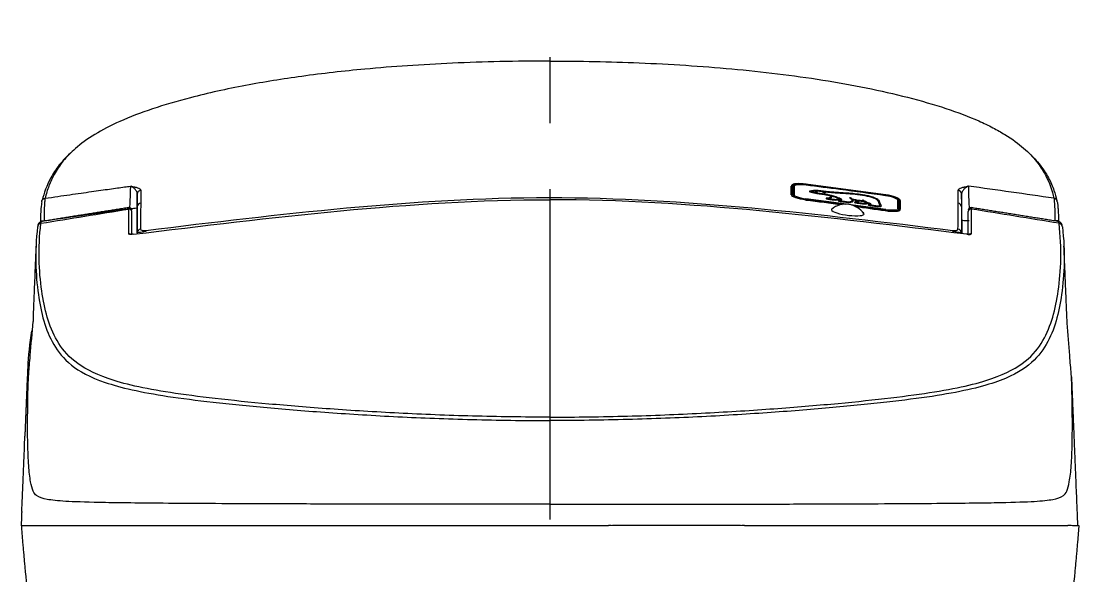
# Model space of a CAD drawing. Extents: x 2897 to 9100, y -47 to 2481.
# Drawn here: x 7665 to 8065.4, y 661.7 to 871.7 of the extents above; entities that cross this region are included whole.
import ezdxf

# ---------------------------------------------------------------- set-up
doc = ezdxf.new("R2010")
doc.units = 0
doc.header["$LTSCALE"] = 20
doc.header["$MEASUREMENT"] = 0
doc.linetypes.add('CENTER', pattern=[2, 1.25, -0.25, 0.25, -0.25])
doc.layers.get('0').update_dxf_attribs({"linetype": 'CONTINUOUS'})
doc.layers.add('1', color=7, linetype='CONTINUOUS')

msp = doc.modelspace()

# ---------------------------------------------------------------- linework, layer by layer
at = {"color": 1, "linetype": 'CENTER', "ltscale": 5}
msp.add_line((7865.22, 283.05), (7865.22, 871.69), dxfattribs=at)
at = {"layer": '1', "color": 0, "linetype": 'Continuous'}
for p, q in [((7865.17, 856.59), (7865.17, 856.59)), ((7708.99, 801.38), (7708.9, 791.2)), ((8020.98, 801.38), (8021.07, 791.25)), ((7707.44, 791.04), (7707.41, 791.01)), ((8022.98, 791.01), (8022.94, 791.04)), ((8061.8, 680.77), (8061.8, 680.77))]:
    msp.add_line(p, q, dxfattribs=at)
at = {"layer": '1', "color": 0}
for p, q in [((7956.56, 805.96), (7956.56, 809.27)), ((7956.9, 809.56), (7956.9, 806.26)), ((7957, 806.24), (7957, 809.55)), ((7957.26, 809.26), (7957.26, 805.95)), ((7962.1, 809.97), (7962.06, 809.68)), ((7992.3, 805.95), (7962.1, 810)), ((7962.1, 809.99), (7962.1, 810)), ((7992.3, 805.94), (7962.1, 809.99)), ((7962.1, 809.97), (7992.3, 805.92)), ((7992.3, 805.92), (7992.26, 805.63)), ((7992.26, 805.63), (7992.26, 805.48)), ((7992.3, 805.94), (7992.3, 805.95)), ((7962.1, 804.43), (7962.06, 804.14)), ((7975.79, 802.3), (7962.06, 804.14)), ((7977.44, 802.4), (7962.1, 804.46)), ((7962.1, 804.45), (7962.1, 804.46)), ((7977.38, 802.4), (7962.1, 804.45)), ((7962.1, 804.43), (7977.19, 802.4)), ((7992.3, 800.41), (7979.06, 802.18)), ((7992.3, 800.4), (7979.13, 802.17)), ((7979.31, 802.12), (7992.3, 800.38)), ((7992.26, 800.09), (7980.63, 801.65)), ((7997.06, 800.53), (7997.06, 803.84)), ((7997.4, 804.13), (7997.4, 800.82)), ((7997.5, 800.81), (7997.5, 804.12)), ((7997.76, 803.82), (7997.76, 800.52)), ((7992.3, 800.38), (7992.26, 800.09)), ((7992.3, 800.4), (7992.3, 800.41))]:
    msp.add_line(p, q, dxfattribs=at)
msp.add_arc((7977.13, 793.95), 8.46, 35.3662, 128.832, dxfattribs=at)
for centre, major_axis, ratio, start_param, end_param in [((7956.86, 809.27), (-0.3, 0), 0.977176, 4.582108, 6.283185), ((7962.1, 808.86), (-5.2, 0.73), 0.21337, 4.742381, 6.313177), ((7962.1, 808.86), (-5.1, 0.72), 0.21337, 4.742381, 6.313177), ((7956.96, 809.26), (-0.3, 0), 0.977176, 3.141593, 4.582108), ((7962.06, 808.57), (-4.8, 0.72), 0.226137, 4.746368, 6.317164), ((7957.55, 808.93), (-0.2, 0), 0.97707, 4.596932, 6.283185), ((7956.86, 805.96), (0.3, 0), 0.977176, 1.440515, 3.141593), ((7962.06, 805.27), (-5.5, 0.73), 0.202145, 0.02673, 1.597527), ((7962.1, 805.56), (-5.2, 0.73), 0.21337, 0.029992, 1.600788), ((7956.96, 805.95), (-0.3, 0), 0.977176, 3.141593, 4.582108), ((7962.1, 805.56), (-5.1, 0.72), 0.21337, 0.029992, 1.600788), ((7962.06, 805.27), (-4.8, 0.72), 0.226137, 0.033979, 0.227555), ((7962.06, 805.27), (-4.8, 0.72), 0.226137, 0.642172, 1.604775), ((7992.26, 804.52), (-5.5, 0.73), 0.202145, 3.565072, 4.739119), ((7992.3, 804.81), (-5.2, 0.73), 0.21337, 3.171585, 4.742381), ((7992.3, 804.81), (-5.1, 0.72), 0.21337, 3.171585, 4.742381), ((7992.26, 804.52), (-4.8, 0.72), 0.226137, 3.175571, 4.518381), ((7992.3, 801.51), (-5.1, 0.72), 0.21337, 1.600788, 3.171585), ((7992.3, 801.51), (-5.2, 0.73), 0.21337, 1.600788, 3.171585), ((7992.26, 803.43), (-4.8, 0.67), 0.21337, 3.171585, 3.515073), ((7996.78, 803.72), (-0.2, 0), 0.97617, 3.141593, 4.572097), ((7997.36, 803.84), (-0.3, 0), 0.977176, 4.582108, 6.283185), ((7997.36, 800.53), (-0.3, 0), 0.977176, 4.582108, 6.283185), ((7997.46, 803.82), (0.3, 0), 0.977176, 0, 1.440515), ((7997.46, 800.52), (-0.3, 0), 0.977176, 3.141593, 4.582108), ((7992.26, 804.52), (-5.5, 0.73), 0.202145, 3.168323, 3.416461), ((7992.26, 801.22), (-5.5, 0.73), 0.202145, 1.597527, 3.168323)]:
    msp.add_ellipse(centre, major_axis=major_axis, ratio=ratio, start_param=start_param, end_param=end_param, dxfattribs=at)
at = {"layer": '1', "color": 0, "linetype": 'Continuous'}
for centre, major_axis, ratio, start_param, end_param in [((7710.5, 806.23), (-1.5, 0), 0.973427, 4.859971, 6.276869), ((8019.51, 806.23), (1.5, -0.01), 0.973426, 0.015724, 1.432621), ((7705.87, 800.12), (1, 0), 1, 6.283193, 8.022508), ((7710.49, 801.37), (-1.5, 0), 0.974796, 4.862351, 6.276701), ((8019.48, 801.37), (1.5, -0.01), 0.974795, 0.01614, 1.43049), ((8024.51, 800.12), (1, 0), 1, 1.398595, 3.14158), ((7705.87, 799.59), (1, 0), 0.975258, 0, 1.720343), ((8024.51, 799.59), (-1, 0), 0.975258, 4.562842, 6.283185), ((7672.75, 793.71), (1.49, -0.18), 0.973707, 1.842181, 3.217637), ((7710.46, 791.52), (-1.5, 0), 0.977469, 4.86611, 6.277467), ((8019.42, 791.52), (1.5, -0.01), 0.977468, 0.015924, 1.427281), ((8057.64, 793.71), (-1.49, -0.18), 0.973707, 3.065548, 4.441004), ((7705.87, 790.2), (1, 0), 0.977855, 1.037368, 1.722357), ((7712.47, 791.04), (0.18, -1.49), 0.14994, 3.353164, 3.990729), ((8017.4, 791.04), (-0.18, -1.49), 0.147825, 2.292193, 2.929758), ((8024.51, 790.2), (-1, 0), 0.977855, 4.560828, 5.23645)]:
    msp.add_ellipse(centre, major_axis=major_axis, ratio=ratio, start_param=start_param, end_param=end_param, dxfattribs=at)
for points, knots in [([(7865.17, 856.59), (7858.86, 856.55), (7846.54, 856.47), (7828.53, 855.85), (7811.48, 854.9), (7792.39, 853.37), (7771.78, 851.04), (7749.51, 847.46), (7725.24, 842.14), (7705.34, 835.57), (7692.31, 828.73), (7685.4, 823.65), (7680.56, 818.55), (7677.95, 814.61), (7676.4, 811.51), (7675.49, 809.3), (7674.7, 806.99), (7674.3, 805.45), (7674.09, 804.65)], [0, 0, 0, 0, 0.066982, 0.130716, 0.191334, 0.248966, 0.335776, 0.415755, 0.499002, 0.623838, 0.68452, 0.749311, 0.808177, 0.874762, 0.902999, 0.933262, 0.965585, 1, 1, 1, 1]), ([(7865.17, 856.59), (7876.49, 856.59), (7887.76, 856.37), (7910.73, 855.43), (7922.43, 854.69), (7939.82, 853.1), (7945.59, 852.49), (7957.09, 851.09), (7962.82, 850.29), (7979.65, 847.62), (7990.44, 845.48), (8005.63, 841.57), (8010.53, 840.15), (8019.55, 837.16), (8023.71, 835.57), (8029.35, 833.08), (8031.14, 832.22), (8034.44, 830.5), (8035.96, 829.64), (8040.17, 827.05), (8042.51, 825.33), (8046.45, 821.89), (8048.05, 820.19), (8050.68, 816.89), (8051.72, 815.28), (8054.28, 810.56), (8055.27, 807.55), (8055.95, 804.65)], [0, 0, 0, 0, 0.119755, 0.119755, 0.245504, 0.245504, 0.308379, 0.308379, 0.371254, 0.371254, 0.497003, 0.497003, 0.559878, 0.559878, 0.622752, 0.622752, 0.65419, 0.65419, 0.685627, 0.685627, 0.748501, 0.748501, 0.811376, 0.811376, 0.874251, 0.874251, 1, 1, 1, 1]), ([(7684.74, 822.7), (7684.61, 822.59), (7684.49, 822.49), (7682.39, 820.63), (7680.79, 818.91), (7678.15, 815.57), (7677.11, 813.95), (7674.65, 809.41), (7673.66, 806.59), (7672.97, 803.87)], [0, 0, 0, 0, 0.015866, 0.015866, 0.27074, 0.27074, 0.525615, 0.525615, 1, 1, 1, 1]), ([(8045.42, 822.73), (8045.54, 822.62), (8047.44, 820.96), (8050.77, 817.44), (8053.97, 812.5), (8055.98, 807.85), (8056.74, 805.1), (8057.06, 803.86)], [0, 0, 0, 0, 0.015109, 0.244573, 0.525137, 0.784824, 1, 1, 1, 1]), ([(7674.09, 804.65), (7675.7, 804.88), (7678.83, 805.34), (7683.36, 805.99), (7687.59, 806.59), (7691.5, 807.15), (7695.1, 807.66), (7698.39, 808.12), (7701.36, 808.54), (7704.02, 808.91), (7705.69, 809.14), (7706.48, 809.24)], [0, 0, 0, 0, 0.14962, 0.289664, 0.420105, 0.540919, 0.652086, 0.753591, 0.845419, 0.927558, 1, 1, 1, 1]), ([(7706.17, 800.79), (7706.27, 802.79), (7706.35, 804.68), (7706.46, 807.69), (7706.49, 808.78), (7706.48, 809.24)], [0, 0, 0, 0, 0.5, 0.5, 1, 1, 1, 1]), ([(7706.48, 809.24), (7706.53, 809.25), (7706.54, 809.23), (7706.6, 809.22), (7706.64, 809.21), (7706.73, 809.2), (7706.79, 809.19), (7706.97, 809.15), (7707.09, 809.13), (7707.44, 809.06), (7707.67, 809.01), (7708.34, 808.86), (7708.75, 808.75), (7709.8, 808.37), (7710.29, 808.06), (7710.29, 807.67)], [0, 0, 0, 0, 0.015625, 0.015625, 0.03125, 0.03125, 0.0625, 0.0625, 0.125, 0.125, 0.25, 0.25, 0.5, 0.5, 1, 1, 1, 1]), ([(7709, 806.24), (7709.01, 806.91), (7708.63, 807.53), (7707.91, 808.31), (7707.65, 808.54), (7707.22, 808.84), (7707.08, 808.94), (7706.86, 809.06), (7706.78, 809.1), (7706.67, 809.16), (7706.63, 809.17), (7706.58, 809.2), (7706.56, 809.21), (7706.52, 809.22), (7706.53, 809.25), (7706.48, 809.24)], [0, 0, 0, 0, 0.5, 0.5, 0.75, 0.75, 0.875, 0.875, 0.9375, 0.9375, 0.96875, 0.96875, 0.984375, 0.984375, 1, 1, 1, 1]), ([(8019.73, 807.67), (8019.73, 808.06), (8020.22, 808.37), (8021.28, 808.75), (8021.69, 808.86), (8022.35, 809.01), (8022.59, 809.06), (8022.94, 809.13), (8023.06, 809.15), (8023.24, 809.19), (8023.3, 809.2), (8023.4, 809.21), (8023.43, 809.22), (8023.49, 809.23), (8023.5, 809.25), (8023.56, 809.24)], [0, 0, 0, 0, 0.5, 0.5, 0.75, 0.75, 0.875, 0.875, 0.9375, 0.9375, 0.96875, 0.96875, 0.984375, 0.984375, 1, 1, 1, 1]), ([(8023.56, 809.24), (8023.5, 809.25), (8023.51, 809.22), (8023.48, 809.21), (8023.45, 809.2), (8023.4, 809.17), (8023.36, 809.16), (8023.25, 809.1), (8023.17, 809.06), (8022.95, 808.94), (8022.81, 808.84), (8022.38, 808.54), (8022.11, 808.31), (8021.39, 807.53), (8021.01, 806.91), (8021.01, 806.24)], [0, 0, 0, 0, 0.015625, 0.015625, 0.03125, 0.03125, 0.0625, 0.0625, 0.125, 0.125, 0.25, 0.25, 0.5, 0.5, 1, 1, 1, 1]), ([(8023.56, 809.24), (8023.54, 808.78), (8023.56, 807.69), (8023.66, 804.68), (8023.75, 802.78), (8023.84, 800.79)], [0, 0, 0, 0, 0.5, 0.5, 1, 1, 1, 1]), ([(7709, 806.24), (7709, 806.05), (7709, 805.85), (7709, 805.45), (7709, 805.24), (7708.99, 804.63), (7708.99, 804.21), (7708.98, 802.94), (7708.97, 802.06), (7708.96, 801.15)], [0, 0, 0, 0, 0.125, 0.125, 0.25, 0.25, 0.5, 0.5, 1, 1, 1, 1]), ([(7712.24, 792.49), (7737.42, 795.56), (7762.73, 798.64), (7813.66, 803.32), (7839.26, 804.93), (7864.92, 804.93)], [0, 0, 0, 0, 0.5, 0.5, 1, 1, 1, 1]), ([(7864.92, 804.93), (7890.58, 804.93), (7916.19, 803.32), (7967.12, 798.64), (7992.43, 795.56), (8017.62, 792.49)], [0, 0, 0, 0, 0.5, 0.5, 1, 1, 1, 1]), ([(8021.09, 796.53), (8021.08, 797.37), (8021.07, 798.2), (8021.06, 799.45), (8021.06, 800.08), (8021.05, 800.7), (8021.05, 801.02), (8021.05, 801.12), (8021.05, 801.33), (8021.05, 801.43), (8021.04, 802.36), (8021.03, 803.17), (8021.02, 804.35), (8021.02, 804.74), (8021.02, 805.51), (8021.01, 805.88), (8021.01, 806.24)], [0, 0, 0, 0, 0.25, 0.25, 0.375, 0.4375, 0.4375, 0.46875, 0.46875, 0.5, 0.5, 0.75, 0.75, 0.875, 0.875, 1, 1, 1, 1]), ([(7672.82, 803.27), (7672.72, 802.84), (7672.61, 801.9), (7672.43, 799.31), (7672.35, 797.68), (7672.29, 795.96)], [0, 0, 0, 0, 0.5, 0.5, 1, 1, 1, 1]), ([(7674.09, 804.65), (7674.04, 804.34), (7673.93, 803.68), (7673.84, 802.16), (7673.78, 800.89), (7673.75, 800.05), (7673.72, 798.97), (7673.7, 797.63), (7673.69, 796.63), (7673.68, 796.1)], [0, 0, 0, 0, 0.237985, 0.498466, 0.56293, 0.646525, 0.748442, 0.867111, 1, 1, 1, 1]), ([(7706.17, 800.79), (7706.92, 800.79), (7707.64, 800.83), (7708.67, 800.96), (7708.96, 801.06), (7708.96, 801.15)], [0, 0, 0, 0, 0.5, 0.5, 1, 1, 1, 1]), ([(7707.41, 791.01), (7733.43, 794.19), (7759.56, 797.41), (7812.22, 802.37), (7838.65, 804.1), (7865.19, 804.1)], [0, 0, 0, 0, 0.5, 0.5, 1, 1, 1, 1]), ([(8022.98, 791.01), (7996.96, 794.19), (7970.83, 797.41), (7918.16, 802.37), (7891.74, 804.1), (7865.19, 804.1)], [0, 0, 0, 0, 0.5, 0.5, 1, 1, 1, 1]), ([(8023.84, 800.82), (8023.84, 800.8), (8023.84, 800.77), (8023.84, 800.75), (8023.84, 800.62), (8023.84, 800.46), (8023.85, 800.3)], [0, 0, 0, 0, 0.000123, 0.000123, 0.000123, 1, 1, 1, 1]), ([(8055.95, 804.65), (8056.05, 804.16), (8056.14, 803.06), (8056.28, 800.03), (8056.32, 798.11), (8056.34, 796.1)], [0, 0, 0, 0, 0.5, 0.5, 1, 1, 1, 1]), ([(8057.22, 803.27), (8057.24, 803.14), (8057.29, 802.9), (8057.37, 802.3), (8057.44, 801.55), (8057.53, 800.33), (8057.64, 798.5), (8057.7, 796.81), (8057.73, 795.96)], [0, 0, 0, 0, 0.126081, 0.249489, 0.373141, 0.49994, 0.749855, 1, 1, 1, 1]), ([(7706.87, 790.99), (7706.87, 791.17), (7706.87, 791.36), (7706.87, 794.16), (7706.87, 796.84), (7706.87, 799.59)], [0, 0, 0, 0, 0.064886, 0.064886, 1, 1, 1, 1]), ([(8023.51, 790.99), (8023.51, 791.17), (8023.51, 791.35), (8023.51, 794.16), (8023.51, 796.84), (8023.51, 799.59)], [0, 0, 0, 0, 0.065013, 0.065013, 1, 1, 1, 1]), ([(7672.61, 795.72), (7672.55, 795.72), (7672.32, 795.7), (7672, 795.51), (7671.71, 795.25), (7671.54, 795), (7671.44, 794.79), (7671.37, 794.57), (7671.31, 794.26), (7671.27, 794.06), (7671.24, 793.71), (7671.24, 793.69)], [0, 0, 0, 0, 0.032591, 0.109736, 0.175465, 0.234535, 0.294695, 0.376856, 0.544443, 0.964316, 1, 1, 1, 1]), ([(7710.24, 792.96), (7710.24, 792.8), (7710.35, 792.66), (7710.95, 792.46), (7711.49, 792.4), (7712.24, 792.49)], [0, 0, 0, 0, 0.5, 0.5, 1, 1, 1, 1]), ([(8017.62, 792.49), (8018.37, 792.4), (8018.91, 792.46), (8019.52, 792.66), (8019.63, 792.8), (8019.63, 792.96)], [0, 0, 0, 0, 0.5, 0.5, 1, 1, 1, 1]), ([(8021.09, 796.53), (8021.09, 796.44), (8021.39, 796.34), (8022.41, 796.21), (8023.13, 796.17), (8023.88, 796.17)], [0, 0, 0, 0, 0.5, 0.5, 1, 1, 1, 1]), ([(8059.1, 794.04), (8059.09, 794.15), (8059.06, 794.39), (8059.01, 794.6), (8058.89, 794.93), (8058.66, 795.28), (8058.28, 795.6), (8057.97, 795.7), (8057.78, 795.74)], [0, 0, 0, 0, 0.297445, 0.558507, 0.688585, 0.787127, 0.889914, 1, 1, 1, 1]), ([(7707.41, 791.01), (7707.36, 791.01), (7707.3, 791), (7707.04, 790.97), (7706.83, 790.96), (7706.46, 790.95), (7706.29, 790.96), (7706.02, 790.99), (7705.91, 791.01), (7705.76, 791.08), (7705.72, 791.12), (7705.72, 791.17)], [0, 0, 0, 0, 0.058388, 0.058388, 0.287997, 0.287997, 0.52184, 0.52184, 0.761124, 0.761124, 1, 1, 1, 1]), ([(7707.21, 791.02), (7707.07, 791), (7706.81, 790.98), (7706.52, 790.99), (7706.38, 791), (7706.32, 791.02), (7706.35, 791.01)], [0, 0, 0, 0, 0.295168, 0.613792, 0.85106, 1, 1, 1, 1]), ([(7712.18, 792.01), (7711.15, 791.88), (7710.27, 791.76), (7709.2, 791.59), (7708.96, 791.55), (7708.96, 791.52)], [0, 0, 0, 0, 0.5, 0.5, 1, 1, 1, 1]), ([(8020.91, 791.52), (8020.91, 791.55), (8020.67, 791.59), (8019.59, 791.76), (8018.71, 791.88), (8017.68, 792.01)], [0, 0, 0, 0, 0.5, 0.5, 1, 1, 1, 1]), ([(8022.98, 791.01), (8023.03, 791.01), (8023.08, 791), (8023.35, 790.97), (8023.55, 790.96), (8023.92, 790.95), (8024.09, 790.96), (8024.37, 790.99), (8024.48, 791.01), (8024.63, 791.08), (8024.66, 791.12), (8024.66, 791.17)], [0, 0, 0, 0, 0.058388, 0.058388, 0.287997, 0.287997, 0.52184, 0.52184, 0.761124, 0.761124, 1, 1, 1, 1]), ([(8024.04, 791.01), (8023.98, 791), (8023.81, 790.99), (8023.52, 790.99), (8023.27, 791.01), (8023.12, 791.02)], [0, 0, 0, 0, 0.431983, 0.699099, 1, 1, 1, 1]), ([(7670.64, 786.51), (7670.55, 784.29), (7670.37, 780.07), (7670.13, 774.45), (7669.93, 769.59), (7669.77, 765.5), (7669.65, 762.2), (7669.57, 759.77), (7669.53, 758.37), (7669.52, 758.03), (7669.52, 757.98)], [0, 0, 0, 0, 0.107216, 0.217795, 0.334519, 0.459494, 0.594273, 0.740029, 0.897698, 1, 1, 1, 1]), ([(8060.95, 756.99), (8060.96, 756.96), (8060.95, 757.37), (8060.89, 759.07), (8060.76, 762.12), (8060.58, 766.42), (8060.35, 771.95), (8060.07, 778.71), (8059.86, 783.77), (8059.74, 786.51)], [0, 0, 0, 0, 0.130078, 0.265735, 0.400609, 0.538494, 0.682698, 0.835872, 1, 1, 1, 1]), ([(7865.19, 721.8), (7855.34, 721.8), (7845.47, 721.93), (7826.31, 722.45), (7817.01, 722.82), (7798.96, 723.74), (7790.16, 724.29), (7773.76, 725.47), (7766.07, 726.1), (7751.6, 727.42), (7744.79, 728.11), (7732.25, 729.55), (7726.59, 730.28), (7716.46, 731.85), (7712, 732.67), (7704.17, 734.45), (7700.83, 735.4), (7692.25, 738.37), (7688.34, 740.57), (7682.33, 745.37), (7680.25, 747.97), (7677, 753.54), (7675.83, 756.5), (7673.99, 762.79), (7673.32, 766.11), (7672.82, 769.62)], [0, 0, 0, 0, 0.0625, 0.0625, 0.125, 0.125, 0.1875, 0.1875, 0.25, 0.25, 0.3125, 0.3125, 0.375, 0.375, 0.4375, 0.4375, 0.5, 0.5, 0.625, 0.625, 0.75, 0.75, 0.875, 0.875, 1, 1, 1, 1]), ([(7865.19, 721.8), (7875.05, 721.8), (7884.91, 721.93), (7904.08, 722.45), (7913.38, 722.82), (7931.43, 723.74), (7940.23, 724.29), (7956.62, 725.47), (7964.31, 726.1), (7978.78, 727.42), (7985.6, 728.11), (7998.14, 729.55), (8003.8, 730.28), (8013.93, 731.85), (8018.38, 732.67), (8026.21, 734.45), (8029.56, 735.4), (8038.13, 738.37), (8042.05, 740.57), (8048.06, 745.37), (8050.14, 747.97), (8053.38, 753.54), (8054.56, 756.5), (8056.4, 762.79), (8057.06, 766.11), (8057.56, 769.62)], [0, 0, 0, 0, 0.0625, 0.0625, 0.125, 0.125, 0.1875, 0.1875, 0.25, 0.25, 0.3125, 0.3125, 0.375, 0.375, 0.4375, 0.4375, 0.5, 0.5, 0.625, 0.625, 0.75, 0.75, 0.875, 0.875, 1, 1, 1, 1]), ([(7671.54, 768.22), (7672.04, 764.7), (7672.7, 761.37), (7674.54, 755.06), (7675.71, 752.1), (7678.96, 746.53), (7681.05, 743.92), (7687.1, 739.11), (7691.04, 736.92), (7699.7, 733.96), (7703.07, 733.02), (7710.97, 731.26), (7715.47, 730.44), (7725.68, 728.89), (7731.39, 728.16), (7744.03, 726.73), (7750.89, 726.05), (7765.46, 724.75), (7773.21, 724.12), (7789.72, 722.96), (7798.57, 722.41), (7816.74, 721.5), (7826.09, 721.14), (7845.36, 720.63), (7855.28, 720.5), (7865.19, 720.5)], [0, 0, 0, 0, 0.125, 0.125, 0.25, 0.25, 0.375, 0.375, 0.5, 0.5, 0.5625, 0.5625, 0.625, 0.625, 0.6875, 0.6875, 0.75, 0.75, 0.8125, 0.8125, 0.875, 0.875, 0.9375, 0.9375, 1, 1, 1, 1]), ([(8058.84, 768.22), (8058.35, 764.7), (8057.68, 761.37), (8055.85, 755.06), (8054.67, 752.1), (8051.43, 746.53), (8049.34, 743.92), (8043.29, 739.11), (8039.34, 736.92), (8030.69, 733.96), (8027.31, 733.02), (8019.41, 731.26), (8014.92, 730.44), (8004.7, 728.89), (7998.99, 728.16), (7986.36, 726.73), (7979.49, 726.05), (7964.92, 724.75), (7957.18, 724.12), (7940.67, 722.96), (7931.81, 722.41), (7913.65, 721.5), (7904.3, 721.14), (7885.02, 720.63), (7875.1, 720.5), (7865.19, 720.5)], [0, 0, 0, 0, 0.125, 0.125, 0.25, 0.25, 0.375, 0.375, 0.5, 0.5, 0.5625, 0.5625, 0.625, 0.625, 0.6875, 0.6875, 0.75, 0.75, 0.8125, 0.8125, 0.875, 0.875, 0.9375, 0.9375, 1, 1, 1, 1]), ([(7668.94, 754.44), (7668.13, 749.67), (7667.75, 745.01), (7667.45, 739.6), (7667.4, 738.72), (7667.32, 736.61)], [0, 0, 0, 0, 0.83666, 0.83666, 1, 1, 1, 1]), ([(7667.67, 734.02), (7667.69, 734.87), (7667.77, 736.37), (7668.06, 740.23), (7668.26, 742.6), (7668.47, 745.08)], [0, 0, 0, 0, 0.5, 0.5, 1, 1, 1, 1]), ([(8062.72, 734.02), (8062.7, 734.87), (8062.62, 736.37), (8062.33, 740.23), (8062.13, 742.6), (8061.92, 745.08)], [0, 0, 0, 0, 0.5, 0.5, 1, 1, 1, 1]), ([(7668.61, 697.36), (7668.3, 699.06), (7668.06, 701.06), (7667.7, 705.92), (7667.59, 708.75), (7667.46, 715.07), (7667.45, 718.54), (7667.51, 725.96), (7667.58, 729.95), (7667.67, 734.02)], [0, 0, 0, 0, 0.25, 0.25, 0.5, 0.5, 0.75, 0.75, 1, 1, 1, 1]), ([(8061.77, 697.36), (8062.09, 699.06), (8062.33, 701.06), (8062.69, 705.92), (8062.8, 708.75), (8062.92, 715.07), (8062.94, 718.54), (8062.88, 725.96), (8062.81, 729.95), (8062.72, 734.02)], [0, 0, 0, 0, 0.25, 0.25, 0.5, 0.5, 0.75, 0.75, 1, 1, 1, 1]), ([(7666.14, 706.61), (7666.23, 708.73), (7666.3, 710.79), (7666.4, 713.74), (7666.44, 714.62), (7666.41, 714.61)], [0, 0, 0, 0, 0.5, 0.5, 1, 1, 1, 1]), ([(7865.19, 688.8), (7855.17, 688.8), (7845.27, 688.8), (7825.95, 688.82), (7816.49, 688.83), (7802.6, 688.85), (7798.02, 688.86), (7789.17, 688.87), (7784.87, 688.88), (7772.33, 688.91), (7764.44, 688.94), (7749.53, 688.99), (7742.5, 689.02), (7729.76, 689.09), (7723.97, 689.13), (7713.57, 689.21), (7708.94, 689.26), (7700.99, 689.36), (7697.64, 689.42), (7688.96, 689.6), (7684.98, 689.73), (7678.8, 690.1), (7676.62, 690.33), (7673.17, 690.96), (7671.89, 691.31), (7670.37, 692.48), (7669.93, 692.98), (7669.18, 694.66), (7668.87, 695.95), (7668.61, 697.36)], [0, 0, 0, 0, 0.0625, 0.0625, 0.125, 0.125, 0.15625, 0.15625, 0.1875, 0.1875, 0.25, 0.25, 0.3125, 0.3125, 0.375, 0.375, 0.4375, 0.4375, 0.5, 0.5, 0.625, 0.625, 0.75, 0.75, 0.875, 0.875, 0.9375, 0.9375, 1, 1, 1, 1]), ([(7865.19, 688.8), (7875.21, 688.8), (7885.12, 688.8), (7904.44, 688.82), (7913.9, 688.83), (7927.79, 688.85), (7932.37, 688.86), (7941.22, 688.87), (7945.51, 688.88), (7958.06, 688.91), (7965.95, 688.94), (7980.86, 688.99), (7987.88, 689.02), (8000.63, 689.09), (8006.42, 689.13), (8016.82, 689.21), (8021.45, 689.26), (8029.4, 689.36), (8032.75, 689.42), (8041.42, 689.6), (8045.41, 689.73), (8051.59, 690.1), (8053.77, 690.33), (8057.22, 690.96), (8058.5, 691.31), (8060.02, 692.48), (8060.46, 692.98), (8061.21, 694.66), (8061.51, 695.95), (8061.77, 697.36)], [0, 0, 0, 0, 0.0625, 0.0625, 0.125, 0.125, 0.15625, 0.15625, 0.1875, 0.1875, 0.25, 0.25, 0.3125, 0.3125, 0.375, 0.375, 0.4375, 0.4375, 0.5, 0.5, 0.625, 0.625, 0.75, 0.75, 0.875, 0.875, 0.9375, 0.9375, 1, 1, 1, 1]), ([(7665.24, 686.11), (7665.27, 686.1), (7665.3, 686.98), (7665.44, 689.93), (7665.54, 692), (7665.63, 694.11)], [0, 0, 0, 0, 0.5, 0.5, 1, 1, 1, 1]), ([(7665.03, 680.77), (7665.61, 680.77), (7666.3, 680.77), (7667.81, 680.77), (7668.59, 680.77), (7670.42, 680.77), (7671.47, 680.77), (7673.99, 680.77), (7675.46, 680.77), (7679.04, 680.77), (7681.15, 680.77), (7686.32, 680.77), (7689.38, 680.77), (7696.82, 680.77), (7701.21, 680.77), (7711.55, 680.77), (7717.51, 680.77), (7730.82, 680.77), (7738.14, 680.77), (7754.03, 680.77), (7762.61, 680.77), (7780.91, 680.77), (7790.63, 680.77), (7810.94, 680.77), (7821.53, 680.77), (7843.16, 680.77), (7854.19, 680.77), (7865.22, 680.77)], [0.3838469, 0.3838469, 0.3838469, 0.3838469, 0.44045, 0.44045, 0.4870792, 0.4870792, 0.5337083, 0.5337083, 0.5803375, 0.5803375, 0.6269667, 0.6269667, 0.6735958, 0.6735958, 0.720225, 0.720225, 0.7668542, 0.7668542, 0.8134833, 0.8134833, 0.8601125, 0.8601125, 0.9067417, 0.9067417, 0.9533708, 0.9533708, 1, 1, 1, 1]), ([(7888.39, 680.77), (7888.37, 680.77), (7888.35, 680.77), (7888.3, 680.77), (7888.24, 680.77), (7888.1, 680.77), (7888.02, 680.77), (7887.83, 680.77), (7887.72, 680.77), (7887.54, 680.77), (7887.46, 680.77), (7887.39, 680.77)], [0, 0, 0, 0, 0.215041, 0.215041, 0.430083, 0.430083, 0.64511, 0.64511, 0.860106, 0.860106, 1, 1, 1, 1]), ([(7937.25, 680.77), (7932.86, 680.77), (7922.3, 680.77), (7906.16, 680.77), (7894.42, 680.77), (7888.87, 680.77)], [0, 0, 0, 0, 0.274583, 0.657416, 1, 1, 1, 1]), ([(7938.76, 680.77), (7938.65, 680.77), (7938.53, 680.77), (7938.32, 680.77), (7938.22, 680.77), (7938.05, 680.77), (7937.97, 680.77), (7937.85, 680.77), (7937.81, 680.77), (7937.78, 680.77), (7937.76, 680.77)], [0, 0, 0, 0, 0.21478, 0.21478, 0.42956, 0.42956, 0.644354, 0.644354, 0.85918, 1, 1, 1, 1]), ([(7938.76, 680.77), (7945.9, 680.77), (7953.05, 680.77), (7993.87, 680.77), (8027.56, 680.77), (8061.24, 680.77)], [0, 0, 0, 0, 0.174967, 0.174967, 1, 1, 1, 1]), ([(8062.44, 680.77), (8062.36, 680.77), (8062.31, 680.77), (8062.24, 680.77), (8062.07, 680.77), (8061.96, 680.77), (8061.73, 680.77), (8061.6, 680.77), (8061.39, 680.77), (8061.32, 680.77), (8061.24, 680.77)], [0, 0, 0, 0, 0.218915, 0.437831, 0.437831, 0.656735, 0.656735, 0.875753, 0.875753, 1, 1, 1, 1]), ([(8063.56, 680.77), (8063.65, 680.77), (8063.74, 680.77), (8064.2, 680.77), (8064.47, 680.77), (8064.81, 680.77), (8064.93, 680.77), (8065, 680.77), (8065.02, 680.77)], [0, 0, 0, 0, 0.116222, 0.116222, 0.643196, 0.643196, 0.906683, 1, 1, 1, 1]), ([(7666.58, 663.28), (7667.03, 658.44), (7667.99, 648.64), (7669.49, 634.61), (7670.94, 621.74), (7672.25, 610.75), (7673.61, 599.83), (7675.23, 587.63), (7677.16, 574.01), (7679.43, 558.89), (7682.06, 542.31), (7685.01, 524.75), (7688.13, 507.04), (7691.79, 487.2), (7695.94, 465.72), (7700.57, 442.88), (7705.11, 421.43), (7709.66, 400.63), (7714.59, 378.62), (7720.14, 354.26), (7726.18, 328.05), (7730.34, 309.91), (7732.44, 300.77)], [0, 0, 0, 0, 0.043796, 0.089159, 0.128972, 0.163359, 0.195878, 0.230002, 0.266455, 0.305966, 0.348927, 0.395357, 0.441835, 0.486173, 0.549423, 0.609525, 0.666606, 0.721667, 0.782133, 0.849632, 0.924298, 1, 1, 1, 1]), ([(8063.85, 663.28), (8063.4, 658.44), (8062.45, 648.64), (8060.95, 634.61), (8059.49, 621.74), (8058.19, 610.75), (8056.83, 599.83), (8055.21, 587.63), (8053.28, 574.01), (8051.01, 558.89), (8048.37, 542.31), (8045.42, 524.75), (8042.3, 507.04), (8038.65, 487.2), (8034.5, 465.72), (8029.86, 442.88), (8025.33, 421.43), (8020.77, 400.63), (8015.85, 378.62), (8010.3, 354.26), (8004.26, 328.05), (8000.09, 309.91), (7998, 300.77)], [0, 0, 0, 0, 0.043796, 0.089159, 0.128972, 0.163359, 0.195878, 0.230002, 0.266455, 0.305966, 0.348927, 0.395357, 0.441835, 0.486173, 0.549423, 0.609525, 0.666606, 0.721667, 0.782133, 0.849632, 0.924298, 1, 1, 1, 1])]:
    msp.add_open_spline(points, degree=3, knots=knots, dxfattribs=at)
at = {"layer": '1', "color": 0}
for points in [[(7956.4, 809.29), (7956.39, 809.26), (7956.38, 809.23), (7956.38, 809.2)], [(7956.38, 809.2), (7956.38, 808.1), (7956.38, 807.02), (7956.38, 805.94)], [(7957.46, 809.13), (7957.51, 809.17), (7957.58, 809.21), (7957.66, 809.25)], [(7964.89, 807.33), (7964.9, 807.33), (7964.91, 807.34), (7964.92, 807.34)], [(7966.62, 806.55), (7966.31, 806.59), (7965.99, 806.63), (7965.68, 806.68)], [(7961.61, 804.06), (7961.8, 804.03), (7961.98, 804.01), (7962.16, 803.99)], [(7962.16, 803.99), (7966.7, 803.42), (7971.23, 802.84), (7975.76, 802.23)], [(7972.52, 800.89), (7971.91, 800.74), (7971.62, 800.52), (7971.7, 800.25)], [(7980.66, 801.57), (7984.48, 801.04), (7988.29, 800.5), (7992.11, 799.96)], [(7981.48, 803.8), (7981.52, 803.75), (7981.56, 803.7), (7981.6, 803.65)], [(7982.1, 803.59), (7982.07, 803.63), (7982.04, 803.67), (7982, 803.72)], [(7983.76, 803.58), (7983.51, 803.61), (7983.26, 803.65), (7983.02, 803.68)], [(7989.38, 803.6), (7989.42, 803.49), (7989.45, 803.38), (7989.49, 803.27)], [(7990.01, 803.2), (7989.97, 803.31), (7989.94, 803.42), (7989.91, 803.53)], [(7990.61, 801.86), (7990.48, 802.14), (7990.34, 802.42), (7990.21, 802.7)], [(7990.64, 801.73), (7990.63, 801.77), (7990.62, 801.82), (7990.61, 801.86)], [(7996.8, 804.02), (7996.92, 803.92), (7996.98, 803.82), (7996.98, 803.72)], [(7997.89, 800.38), (7997.89, 801.48), (7997.89, 802.59), (7997.89, 803.71)]]:
    msp.add_open_spline(points, degree=3, dxfattribs=at)
for points, knots in [([(7957.35, 805.69), (7957.35, 806.14), (7957.35, 806.59), (7957.35, 807.67), (7957.35, 808.3), (7957.35, 808.93)], [0, 0, 0, 0, 0.419827, 0.419827, 1, 1, 1, 1]), ([(7962.17, 809.58), (7960.96, 809.73), (7959.76, 809.76), (7958.06, 809.59), (7957.57, 809.39), (7957.57, 809.13)], [0, 0, 0, 0, 0.5, 0.5, 1, 1, 1, 1]), ([(7957.57, 809.13), (7957.57, 808.5), (7957.57, 807.87), (7957.57, 806.78), (7957.57, 806.33), (7957.57, 805.88)], [0, 0, 0, 0, 0.580173, 0.580173, 1, 1, 1, 1]), ([(7992.21, 805.6), (7986.46, 806.41), (7980.71, 807.2), (7970.7, 808.52), (7966.44, 809.06), (7962.17, 809.58)], [0, 0, 0, 0, 0.574596, 0.574596, 1, 1, 1, 1]), ([(7964.04, 807.39), (7963.92, 807.38), (7963.67, 807.36), (7963.43, 807.29), (7963.38, 807.18), (7963.68, 806.99), (7964.49, 806.76), (7965.26, 806.64), (7965.64, 806.57)], [0, 0, 0, 0, 0.11509, 0.230429, 0.34789, 0.467009, 0.733118, 1, 1, 1, 1]), ([(7965.68, 806.68), (7965.44, 806.72), (7964.96, 806.8), (7964.36, 806.94), (7963.86, 807.11), (7963.99, 807.18), (7964.05, 807.22)], [0, 0, 0, 0, 0.274173, 0.547854, 0.777677, 1, 1, 1, 1]), ([(7964.44, 807.44), (7964.38, 807.43), (7964.26, 807.41), (7964.11, 807.4), (7964.04, 807.39)], [0, 0, 0, 0, 0.499759, 1, 1, 1, 1]), ([(7964.05, 807.22), (7964.11, 807.23), (7964.22, 807.25), (7964.36, 807.26), (7964.42, 807.26)], [0, 0, 0, 0, 0.50019, 1, 1, 1, 1]), ([(7964.42, 807.26), (7964.51, 807.27), (7964.69, 807.29), (7964.82, 807.31), (7964.89, 807.33)], [0, 0, 0, 0, 0.500825, 1, 1, 1, 1]), ([(7971.84, 806.96), (7971.56, 806.98), (7971, 807.03), (7969.81, 807.18), (7968.52, 807.34), (7966.97, 807.52), (7965.44, 807.62), (7964.77, 807.5), (7964.44, 807.44)], [0, 0, 0, 0, 0.10528, 0.210663, 0.44505, 0.585253, 0.794347, 1, 1, 1, 1]), ([(7964.92, 807.34), (7965.06, 807.37), (7965.31, 807.42), (7965.9, 807.45), (7966.54, 807.43), (7967.24, 807.37), (7968.34, 807.25), (7969.83, 807.05), (7971.76, 806.83), (7973.64, 806.7), (7975.45, 806.59), (7977.19, 806.5), (7979.49, 806.34), (7982.56, 806.01), (7986.22, 805.34), (7988.77, 804.41), (7989.18, 803.86), (7989.38, 803.6)], [0, 0, 0, 0, 0.025375, 0.049277, 0.073193, 0.097684, 0.122592, 0.187438, 0.252465, 0.320805, 0.388806, 0.449086, 0.509538, 0.636556, 0.765968, 0.884735, 1, 1, 1, 1]), ([(7965.52, 807.24), (7965.52, 807.24), (7965.52, 807.25), (7965.57, 807.25), (7965.6, 807.25)], [0, 0, 0, 0, 0.495661, 1, 1, 1, 1]), ([(7965.73, 807.13), (7965.68, 807.15), (7965.59, 807.18), (7965.54, 807.22), (7965.52, 807.24)], [0, 0, 0, 0, 0.498515, 1, 1, 1, 1]), ([(7965.6, 807.25), (7965.75, 807.24), (7966.05, 807.22), (7966.35, 807.17), (7966.49, 807.14)], [0, 0, 0, 0, 0.50001, 1, 1, 1, 1]), ([(7965.64, 806.57), (7966.31, 806.48), (7967.31, 806.34), (7968.64, 806.15), (7969.3, 806.04), (7969.63, 805.99)], [0, 0, 0, 0, 0.500232, 0.749883, 1, 1, 1, 1]), ([(7965.99, 807.09), (7965.95, 807.09), (7965.85, 807.1), (7965.77, 807.12), (7965.73, 807.13)], [0, 0, 0, 0, 0.499086, 1, 1, 1, 1]), ([(7966.47, 807.11), (7966.41, 807.1), (7966.27, 807.08), (7966.09, 807.08), (7965.99, 807.09)], [0, 0, 0, 0, 0.493472, 1, 1, 1, 1]), ([(7966.49, 807.14), (7966.5, 807.13), (7966.52, 807.12), (7966.49, 807.11), (7966.47, 807.11)], [0, 0, 0, 0, 0.480842, 1, 1, 1, 1]), ([(7978.58, 804.78), (7978.7, 804.71), (7978.95, 804.57), (7979.29, 804.3), (7979.55, 803.96), (7979.5, 803.6), (7979.07, 803.37), (7978.64, 803.23), (7978.17, 803.15), (7977.39, 803.28), (7976.64, 803.38), (7975.99, 803.46), (7975.54, 803.52), (7975.26, 803.56), (7975.04, 803.59), (7974.84, 803.63), (7974.78, 803.7), (7975.06, 803.75), (7975.49, 803.8), (7975.89, 804.07), (7975.17, 804.56), (7973.83, 805.05), (7972.72, 805.41), (7971.5, 805.74), (7970.07, 806.05), (7968.41, 806.3), (7967.21, 806.47), (7966.62, 806.55)], [0, 0, 0, 0, 0.032254, 0.064227, 0.12811, 0.193537, 0.258901, 0.290554, 0.311285, 0.34134, 0.370762, 0.400183, 0.414894, 0.423434, 0.432045, 0.439578, 0.446898, 0.461801, 0.49136, 0.5211, 0.635621, 0.695372, 0.755349, 0.808912, 0.862802, 0.931583, 1, 1, 1, 1]), ([(7968.24, 807.03), (7968.21, 807.04), (7968.16, 807.06), (7968.21, 807.08), (7968.24, 807.08)], [0, 0, 0, 0, 0.499514, 1, 1, 1, 1]), ([(7968.24, 807.08), (7968.39, 807.09), (7968.7, 807.12), (7969.11, 807.04), (7969.32, 807.01)], [0, 0, 0, 0, 0.501556, 1, 1, 1, 1]), ([(7968.47, 807.01), (7968.43, 807), (7968.36, 807), (7968.28, 807.02), (7968.24, 807.03)], [0, 0, 0, 0, 0.502123, 1, 1, 1, 1]), ([(7969.24, 806.89), (7969.23, 806.9), (7969.23, 806.94), (7968.99, 807.01), (7968.68, 807.03), (7968.54, 807.01), (7968.47, 807.01)], [0, 0, 0, 0, 0.211846, 0.427728, 0.716926, 1, 1, 1, 1]), ([(7968.81, 806.77), (7968.8, 806.78), (7968.78, 806.8), (7968.85, 806.81), (7968.89, 806.81)], [0, 0, 0, 0, 0.499426, 1, 1, 1, 1]), ([(7969.01, 806.73), (7968.97, 806.74), (7968.89, 806.74), (7968.83, 806.76), (7968.81, 806.77)], [0, 0, 0, 0, 0.504168, 1, 1, 1, 1]), ([(7968.89, 806.81), (7968.97, 806.82), (7969.14, 806.83), (7969.2, 806.87), (7969.24, 806.89)], [0, 0, 0, 0, 0.502069, 1, 1, 1, 1]), ([(7969.6, 806.84), (7969.55, 806.81), (7969.44, 806.75), (7969.16, 806.74), (7969.01, 806.73)], [0, 0, 0, 0, 0.496352, 1, 1, 1, 1]), ([(7969.32, 807.01), (7969.4, 806.98), (7969.57, 806.92), (7969.59, 806.87), (7969.6, 806.84)], [0, 0, 0, 0, 0.504691, 1, 1, 1, 1]), ([(7969.63, 805.99), (7969.87, 805.95), (7970.34, 805.87), (7970.78, 805.77), (7971, 805.72)], [0, 0, 0, 0, 0.500252, 1, 1, 1, 1]), ([(7971, 805.72), (7971.04, 805.68), (7971.13, 805.59), (7971.22, 805.46), (7971.33, 805.26), (7971.36, 805.01), (7971.15, 804.8), (7970.66, 804.72), (7970.35, 804.7), (7970.2, 804.69)], [0, 0, 0, 0, 0.092467, 0.184491, 0.320503, 0.557104, 0.789425, 0.894706, 1, 1, 1, 1]), ([(7970.51, 804.57), (7970.77, 804.58), (7971.24, 804.61), (7971.68, 804.75), (7971.83, 804.96), (7971.82, 805.24), (7971.66, 805.47), (7971.57, 805.58)], [0, 0, 0, 0, 0.17324, 0.326523, 0.497315, 0.748467, 1, 1, 1, 1]), ([(7971.57, 805.58), (7971.71, 805.54), (7971.99, 805.47), (7972.26, 805.39), (7972.4, 805.35)], [0, 0, 0, 0, 0.500507, 1, 1, 1, 1]), ([(7989.91, 803.53), (7989.82, 803.68), (7989.64, 803.95), (7989.03, 804.38), (7988.12, 804.81), (7986.88, 805.23), (7985.29, 805.62), (7983.13, 806.02), (7980.49, 806.36), (7977.58, 806.6), (7975.22, 806.73), (7973.54, 806.83), (7972.58, 806.9), (7972.08, 806.94), (7971.84, 806.96)], [0, 0, 0, 0, 0.080701, 0.156804, 0.230035, 0.303372, 0.380893, 0.467195, 0.599942, 0.73113, 0.865542, 0.932769, 0.966386, 1, 1, 1, 1]), ([(7972.4, 805.35), (7972.8, 805.23), (7973.6, 804.98), (7974.23, 804.72), (7974.54, 804.59)], [0, 0, 0, 0, 0.501057, 1, 1, 1, 1]), ([(7978.63, 804.85), (7978.59, 804.84), (7978.51, 804.83), (7978.55, 804.8), (7978.58, 804.78)], [0, 0, 0, 0, 0.495821, 1, 1, 1, 1]), ([(7978.94, 804.78), (7978.9, 804.8), (7978.82, 804.83), (7978.7, 804.84), (7978.63, 804.85)], [0, 0, 0, 0, 0.508851, 1, 1, 1, 1]), ([(7979.77, 804.21), (7979.69, 804.29), (7979.56, 804.4), (7979.36, 804.54), (7979.23, 804.62), (7979.13, 804.68), (7979.04, 804.73), (7978.97, 804.77), (7978.94, 804.78)], [0, 0, 0, 0, 0.413086, 0.620256, 0.723861, 0.822092, 0.929843, 1, 1, 1, 1]), ([(7996.81, 803.92), (7996.81, 804.19), (7996.31, 804.52), (7994.63, 805.14), (7993.44, 805.42), (7992.21, 805.6)], [0, 0, 0, 0, 0.5, 0.5, 1, 1, 1, 1]), ([(7970.2, 804.69), (7970.19, 804.69), (7970.17, 804.69), (7970.14, 804.69), (7970.09, 804.69), (7970, 804.68), (7969.88, 804.66), (7969.76, 804.63), (7969.74, 804.6), (7969.72, 804.59)], [0, 0, 0, 0, 0.031852, 0.063807, 0.127696, 0.255327, 0.509445, 0.754339, 1, 1, 1, 1]), ([(7969.72, 804.59), (7969.72, 804.57), (7969.73, 804.52), (7969.85, 804.47), (7969.91, 804.44)], [0, 0, 0, 0, 0.493894, 1, 1, 1, 1]), ([(7969.91, 804.44), (7969.99, 804.42), (7970.15, 804.37), (7970.45, 804.32), (7970.79, 804.28), (7971.17, 804.23), (7971.75, 804.15), (7972.45, 804.05), (7973.62, 803.94), (7974.58, 804.09), (7974.8, 804.31), (7974.91, 804.42)], [0, 0, 0, 0, 0.044581, 0.087373, 0.129874, 0.192177, 0.254482, 0.379088, 0.497743, 0.751501, 1, 1, 1, 1]), ([(7974.54, 804.59), (7974.45, 804.47), (7974.27, 804.24), (7973.28, 804.05), (7972.08, 804.22), (7971.4, 804.3), (7970.91, 804.37), (7970.64, 804.4), (7970.42, 804.43), (7970.25, 804.49), (7970.23, 804.56), (7970.4, 804.56), (7970.51, 804.57)], [0, 0, 0, 0, 0.267867, 0.527232, 0.642659, 0.762448, 0.822343, 0.85199, 0.882257, 0.913512, 0.94395, 1, 1, 1, 1]), ([(7974.3, 803.72), (7974.33, 803.69), (7974.38, 803.63), (7974.76, 803.51), (7975.63, 803.4), (7976.56, 803.27), (7977.51, 803.15), (7978.2, 803.04), (7978.79, 803.05), (7979.43, 803.2), (7980.11, 803.49), (7979.97, 803.88), (7979.9, 804.07)], [0, 0, 0, 0, 0.034262, 0.069302, 0.134685, 0.270605, 0.338561, 0.405109, 0.464781, 0.522496, 0.761048, 1, 1, 1, 1]), ([(7974.77, 803.86), (7974.64, 803.85), (7974.39, 803.83), (7974.33, 803.76), (7974.3, 803.72)], [0, 0, 0, 0, 0.498271, 1, 1, 1, 1]), ([(7974.91, 804.42), (7975.08, 804.3), (7975.43, 804.06), (7974.99, 803.93), (7974.77, 803.86)], [0, 0, 0, 0, 0.501637, 1, 1, 1, 1]), ([(7983.02, 803.68), (7982.47, 803.76), (7981.38, 803.92), (7980.31, 804.11), (7979.77, 804.21)], [0, 0, 0, 0, 0.499586, 1, 1, 1, 1]), ([(7979.9, 804.07), (7980.16, 804.02), (7980.69, 803.93), (7981.22, 803.84), (7981.48, 803.8)], [0, 0, 0, 0, 0.5, 1, 1, 1, 1]), ([(7980.47, 803.17), (7980.46, 803.14), (7980.45, 803.1), (7980.59, 803.04), (7980.66, 803.01)], [0, 0, 0, 0, 0.496577, 1, 1, 1, 1]), ([(7980.88, 803.26), (7980.87, 803.26), (7980.86, 803.26), (7980.83, 803.25), (7980.79, 803.25), (7980.72, 803.24), (7980.62, 803.22), (7980.51, 803.2), (7980.48, 803.18), (7980.47, 803.17)], [0, 0, 0, 0, 0.031579, 0.063289, 0.126696, 0.253451, 0.506462, 0.752461, 1, 1, 1, 1]), ([(7980.66, 803.01), (7980.77, 802.98), (7980.99, 802.91), (7981.42, 802.85), (7981.82, 802.8), (7982.37, 802.72), (7983.04, 802.63), (7983.96, 802.49), (7984.84, 802.5), (7985.25, 802.66), (7985.38, 802.79), (7985.44, 802.85)], [0, 0, 0, 0, 0.064466, 0.128069, 0.192028, 0.255981, 0.383894, 0.511591, 0.674982, 0.845207, 1, 1, 1, 1]), ([(7981.6, 803.65), (7981.62, 803.55), (7981.67, 803.37), (7981.14, 803.29), (7980.88, 803.26)], [0, 0, 0, 0, 0.496934, 1, 1, 1, 1]), ([(7984.95, 803.04), (7984.97, 803.04), (7985, 803.02), (7984.98, 803), (7984.97, 802.96), (7984.92, 802.88), (7984.79, 802.73), (7984.45, 802.6), (7983.82, 802.63), (7983.45, 802.68), (7982.92, 802.75), (7982.34, 802.83), (7981.84, 802.9), (7981.53, 802.94), (7981.29, 802.97), (7981.07, 803.02), (7980.97, 803.1), (7981.11, 803.12), (7981.21, 803.13)], [0, 0, 0, 0, 0.013166, 0.025862, 0.052264, 0.105143, 0.210406, 0.420992, 0.476977, 0.517349, 0.591536, 0.726137, 0.787567, 0.828034, 0.868757, 0.901586, 0.933652, 1, 1, 1, 1]), ([(7981.21, 803.13), (7981.45, 803.16), (7981.89, 803.2), (7982.14, 803.38), (7982.11, 803.52), (7982.1, 803.59)], [0, 0, 0, 0, 0.350279, 0.658853, 1, 1, 1, 1]), ([(7982, 803.72), (7982.34, 803.67), (7983.01, 803.56), (7983.68, 803.48), (7984.01, 803.44)], [0, 0, 0, 0, 0.500222, 1, 1, 1, 1]), ([(7983.72, 803.89), (7983.67, 803.89), (7983.57, 803.9), (7983.5, 803.88), (7983.49, 803.86), (7983.49, 803.85)], [0, 0, 0, 0, 0.34311, 0.665556, 1, 1, 1, 1]), ([(7983.49, 803.85), (7983.51, 803.81), (7983.56, 803.72), (7983.69, 803.63), (7983.76, 803.58)], [0, 0, 0, 0, 0.498448, 1, 1, 1, 1]), ([(7983.94, 803.8), (7983.94, 803.81), (7983.92, 803.84), (7983.79, 803.87), (7983.72, 803.89)], [0, 0, 0, 0, 0.501347, 1, 1, 1, 1]), ([(7986.65, 802.25), (7986.7, 802.27), (7986.78, 802.33), (7986.72, 802.44), (7986.5, 802.58), (7986.14, 802.75), (7985.6, 802.97), (7984.92, 803.22), (7984.19, 803.52), (7984.03, 803.7), (7983.94, 803.8)], [0, 0, 0, 0, 0.075809, 0.146007, 0.222266, 0.342552, 0.463149, 0.636984, 0.820109, 1, 1, 1, 1]), ([(7984.01, 803.44), (7984.16, 803.37), (7984.44, 803.24), (7984.78, 803.11), (7984.95, 803.04)], [0, 0, 0, 0, 0.499586, 1, 1, 1, 1]), ([(7985.44, 802.85), (7985.55, 802.81), (7985.76, 802.72), (7986.04, 802.58), (7986.26, 802.45), (7986.21, 802.39), (7986.19, 802.35)], [0, 0, 0, 0, 0.259819, 0.519258, 0.760386, 1, 1, 1, 1]), ([(7986.19, 802.35), (7986.14, 802.34), (7986.03, 802.3), (7985.79, 802.28), (7985.56, 802.23), (7985.55, 802.12), (7985.98, 801.98), (7986.53, 801.9), (7987.05, 801.83), (7987.55, 801.76), (7988.03, 801.69), (7988.51, 801.62), (7988.99, 801.55), (7989.47, 801.49), (7990.06, 801.46), (7990.56, 801.54), (7990.61, 801.67), (7990.64, 801.73)], [0, 0, 0, 0, 0.046005, 0.091483, 0.13718, 0.202161, 0.268633, 0.337236, 0.404643, 0.465523, 0.526403, 0.587155, 0.647901, 0.707293, 0.766436, 0.884118, 1, 1, 1, 1]), ([(7989.68, 802.76), (7989.77, 802.57), (7989.91, 802.28), (7990.13, 801.89), (7990.13, 801.65), (7989.5, 801.59), (7988.63, 801.72), (7987.92, 801.82), (7987.3, 801.91), (7986.97, 801.95), (7986.64, 802), (7986.33, 802.04), (7986.15, 802.1), (7986.15, 802.15), (7986.29, 802.18), (7986.5, 802.2), (7986.6, 802.23), (7986.65, 802.25)], [0, 0, 0, 0, 0.24876, 0.373137, 0.499533, 0.558476, 0.619142, 0.742088, 0.772824, 0.803561, 0.837633, 0.872212, 0.888999, 0.905425, 0.936506, 0.96815, 1, 1, 1, 1]), ([(7989.49, 803.27), (7989.51, 803.19), (7989.54, 803.02), (7989.64, 802.85), (7989.68, 802.76)], [0, 0, 0, 0, 0.499514, 1, 1, 1, 1]), ([(7990.21, 802.7), (7990.16, 802.79), (7990.07, 802.96), (7990.03, 803.12), (7990.01, 803.2)], [0, 0, 0, 0, 0.500496, 1, 1, 1, 1]), ([(7996.81, 800.61), (7996.81, 801.24), (7996.81, 801.88), (7996.81, 802.98), (7996.81, 803.45), (7996.81, 803.92)], [0, 0, 0, 0, 0.580513, 0.580513, 1, 1, 1, 1]), ([(7996.98, 803.72), (7996.98, 803.26), (7996.98, 802.79), (7996.98, 801.69), (7996.98, 801.05), (7996.98, 800.42)], [0, 0, 0, 0, 0.419487, 0.419487, 1, 1, 1, 1]), ([(7971.7, 800.25), (7971.81, 799.89), (7972.6, 799.46), (7975.04, 798.71), (7976.7, 798.37), (7979.92, 798), (7981.49, 797.95), (7983.64, 798.18), (7984.2, 798.45), (7984.04, 798.98), (7983.84, 799.16), (7983.52, 799.35)], [0, 0, 0, 0, 0.223845, 0.223845, 0.44769, 0.44769, 0.671535, 0.671535, 0.89538, 0.89538, 1, 1, 1, 1]), ([(7992.11, 799.96), (7993.63, 799.74), (7995.14, 799.66), (7997.04, 799.8), (7997.59, 799.96), (7997.8, 800.18)], [0, 0, 0, 0, 0.563045, 0.563045, 1, 1, 1, 1])]:
    msp.add_open_spline(points, degree=3, knots=knots, dxfattribs=at)
at = {"layer": '1', "color": 0, "linetype": 'Continuous'}
for points, degree in [([(8055.95, 804.65), (8045.16, 806.22), (8034.37, 807.75), (8023.56, 809.24)], 3), ([(7708.99, 801.38), (7709, 802.98), (7709, 804.6), (7709, 806.24)], 3), ([(7710.29, 807.67), (7710.28, 806.03), (7710.28, 804.41), (7710.27, 802.81)], 3), ([(8019.7, 802.81), (8019.71, 804.41), (8019.72, 806.03), (8019.73, 807.67)], 3), ([(8021.01, 806.24), (8021, 804.6), (8020.99, 802.98), (8020.98, 801.38)], 3), ([(7705.71, 801.08), (7689.14, 798.51), (7672.6, 795.8)], 2), ([(7673.68, 796.1), (7684.48, 797.68), (7695.32, 799.27), (7706.17, 800.79)], 3), ([(7705.7, 801.11), (7705.73, 801.12), (7705.72, 800.92), (7705.72, 800.55)], 3), ([(7708.96, 801.16), (7708.93, 797.83), (7708.91, 794.51), (7708.88, 791.19)], 3), ([(7708.96, 791.52), (7708.97, 794.72), (7708.98, 798), (7708.99, 801.38)], 3), ([(7710.27, 802.81), (7710.26, 799.44), (7710.25, 796.15), (7710.24, 792.96)], 3), ([(8019.63, 792.96), (8019.65, 796.15), (8019.68, 799.44), (8019.7, 802.81)], 3), ([(8020.98, 801.38), (8020.95, 798), (8020.93, 794.72), (8020.91, 791.52)], 3), ([(8024.68, 801.11), (8024.65, 801.12), (8024.67, 800.92), (8024.66, 800.55)], 3), ([(8057.79, 795.8), (8041.24, 798.48), (8024.67, 801.07)], 2), ([(7672.52, 795.16), (7683.58, 796.97), (7694.65, 798.79), (7705.72, 800.55)], 3), ([(7705.72, 800.55), (7705.72, 797.34), (7705.72, 794.21), (7705.72, 791.17)], 3), ([(8024.66, 800.55), (8024.66, 797.34), (8024.66, 794.21), (8024.66, 791.17)], 3), ([(8057.87, 795.16), (8046.8, 796.97), (8035.74, 798.79), (8024.66, 800.55)], 3), ([(7671.25, 793.78), (7670.1, 784.24), (7670.48, 775.8), (7671.54, 768.22)], 3), ([(7672.82, 769.62), (7671.75, 777.2), (7671.36, 785.63), (7672.52, 795.16)], 3), ([(7672.52, 795.16), (7672.55, 795.54), (7672.59, 795.74), (7672.62, 795.74)], 3), ([(8021.13, 791.24), (8021.12, 793), (8021.1, 794.77), (8021.09, 796.53)], 3), ([(8057.56, 769.62), (8058.64, 777.2), (8059.02, 785.63), (8057.87, 795.16)], 3), ([(8057.73, 795.96), (8057.74, 795.79), (8057.74, 795.62), (8057.75, 795.45)], 3), ([(8057.87, 795.16), (8057.83, 795.54), (8057.8, 795.74), (8057.77, 795.74)], 3), ([(8059.14, 793.78), (8060.29, 784.24), (8059.91, 775.8), (8058.84, 768.22)], 3), ([(7707.44, 791.04), (7707.31, 791.02), (7707.21, 791.02)], 2), ([(8023.12, 791.02), (8023.04, 791.03), (8022.94, 791.04)], 2), ([(7668.47, 745.08), (7668.84, 749.38), (7669.19, 753.67), (7669.52, 757.98)], 3), ([(8061.92, 745.08), (8061.56, 749.17), (8061.23, 753.26), (8060.91, 757.35)], 3), ([(8064.15, 701.78), (8063.43, 719.35), (8062.7, 737.08)], 2), ([(7667.32, 736.61), (7666.87, 725.6), (7666.41, 714.62)], 2), ([(7665.63, 694.11), (7665.8, 698.28), (7665.97, 702.45), (7666.14, 706.61)], 3), ([(8064.46, 694.17), (8064.36, 696.71), (8064.26, 699.25), (8064.15, 701.78)], 3), ([(8064.65, 689.64), (8064.6, 690.99), (8064.53, 692.57), (8064.46, 694.17)], 3), ([(8065.02, 680.77), (8064.65, 689.64)], 1), ([(7665.24, 686.12), (7665.03, 680.77)], 1), ([(7665.06, 680.77), (7665.75, 672.02), (7666.58, 663.28)], 2), ([(7864.85, 680.77), (7872.36, 680.77), (7879.88, 680.77), (7887.39, 680.77)], 3), ([(8062.44, 680.77), (8062.44, 680.77), (8062.44, 680.77), (8062.44, 680.77)], 3), ([(8062.97, 680.77), (8063.19, 680.77), (8063.38, 680.77), (8063.56, 680.77)], 3), ([(8065.38, 680.77), (8064.69, 672.02), (8063.86, 663.28)], 2)]:
    msp.add_open_spline(points, degree=degree, dxfattribs=at)
for points, weights in [([(7672.82, 803.27), (7672.85, 804.48), (7674.09, 804.65)], [1, 0.767446079401, 1]), ([(8057.22, 803.27), (8057.18, 804.48), (8055.95, 804.65)], [1, 0.767446079401, 1]), ([(7672.29, 795.96), (7672.24, 796.14), (7673.68, 796.1)], [1, 0.720232303103, 1]), ([(8057.73, 795.96), (8057.78, 796.14), (8056.34, 796.1)], [1, 0.720232303103, 1])]:
    msp.add_rational_spline(points, weights, degree=2, dxfattribs=at)
at = {"layer": '1', "color": 0, "linetype": 'Continuous', "lineweight": 0}
msp.add_open_spline([(8065.38, 680.77), (8064.8, 680.77), (8064.12, 680.77), (8062.63, 680.77), (8061.85, 680.77), (8060.02, 680.77), (8058.97, 680.77), (8056.44, 680.77), (8054.97, 680.77), (8051.39, 680.77), (8049.28, 680.77), (8044.12, 680.77), (8041.06, 680.77), (8033.62, 680.77), (8029.23, 680.77), (8018.88, 680.77), (8012.92, 680.77), (7999.61, 680.77), (7992.3, 680.77), (7976.4, 680.77), (7967.82, 680.77), (7949.53, 680.77), (7939.81, 680.77), (7919.49, 680.77), (7908.9, 680.77), (7887.27, 680.77), (7876.24, 680.77), (7865.22, 680.77)], degree=3, knots=[0.3849169, 0.3849169, 0.3849169, 0.3849169, 0.44045, 0.44045, 0.4870792, 0.4870792, 0.5337083, 0.5337083, 0.5803375, 0.5803375, 0.6269667, 0.6269667, 0.6735958, 0.6735958, 0.720225, 0.720225, 0.7668542, 0.7668542, 0.8134833, 0.8134833, 0.8601125, 0.8601125, 0.9067417, 0.9067417, 0.9533708, 0.9533708, 1, 1, 1, 1], dxfattribs=at)

doc.saveas('drawing.dxf')
